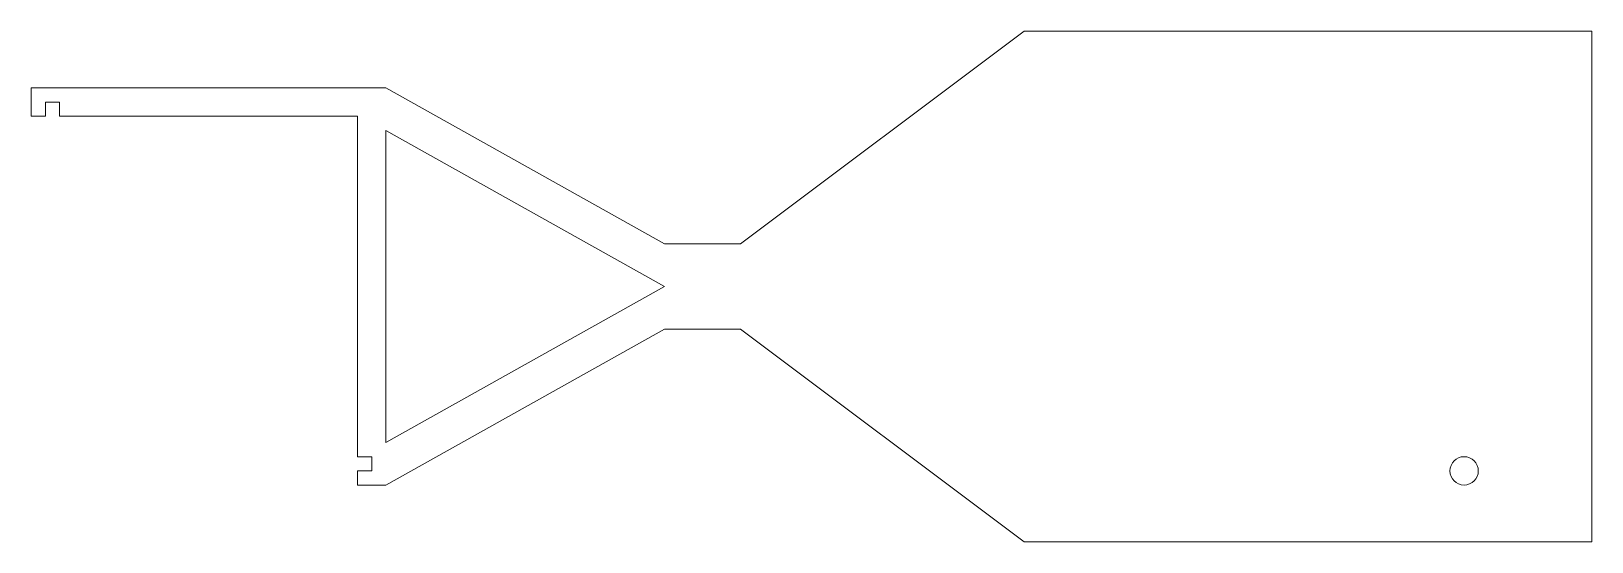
# Model space of a CAD drawing. Header units: millimetres. Extents: x 0 to 1100, y -60 to 300.
import ezdxf

# ---------------------------------------------------------------- set-up
doc = ezdxf.new("R2010")
doc.units = ezdxf.units.MM
doc.layers.get('0').update_dxf_attribs({"linetype": 'CONTINUOUS', "lineweight": 0})

msp = doc.modelspace()

# ---------------------------------------------------------------- linework, layer by layer
for p, q in [((500, 150), (700, 300)), ((700, 300), (1100, 300)), ((1100, 300), (1100, -60)), ((0, 240), (0, 260)), ((0, 260), (250, 260)), ((446.4, 150), (250, 260)), ((10, 250), (10, 240)), ((10, 250), (20, 250)), ((20, 250), (20, 240)), ((10, 240), (0, 240)), ((20, 240), (230, 240)), ((230, 240), (230, 0)), ((250, 230), (446.4, 120)), ((250, 230), (250, 10)), ((446.4, 150), (500, 150)), ((250, 10), (446.4, 120)), ((446.4, 90), (250, -20)), ((446.4, 90), (500, 90)), ((700, -60), (500, 90)), ((230, 0), (240, 0)), ((240, 0), (240, -10)), ((240, -10), (230, -10)), ((230, -10), (230, -20)), ((230, -20), (250, -20)), ((1100, -60), (700, -60))]:
    msp.add_line(p, q)
msp.add_circle((1010, -10), 10)

doc.saveas('drawing.dxf')
